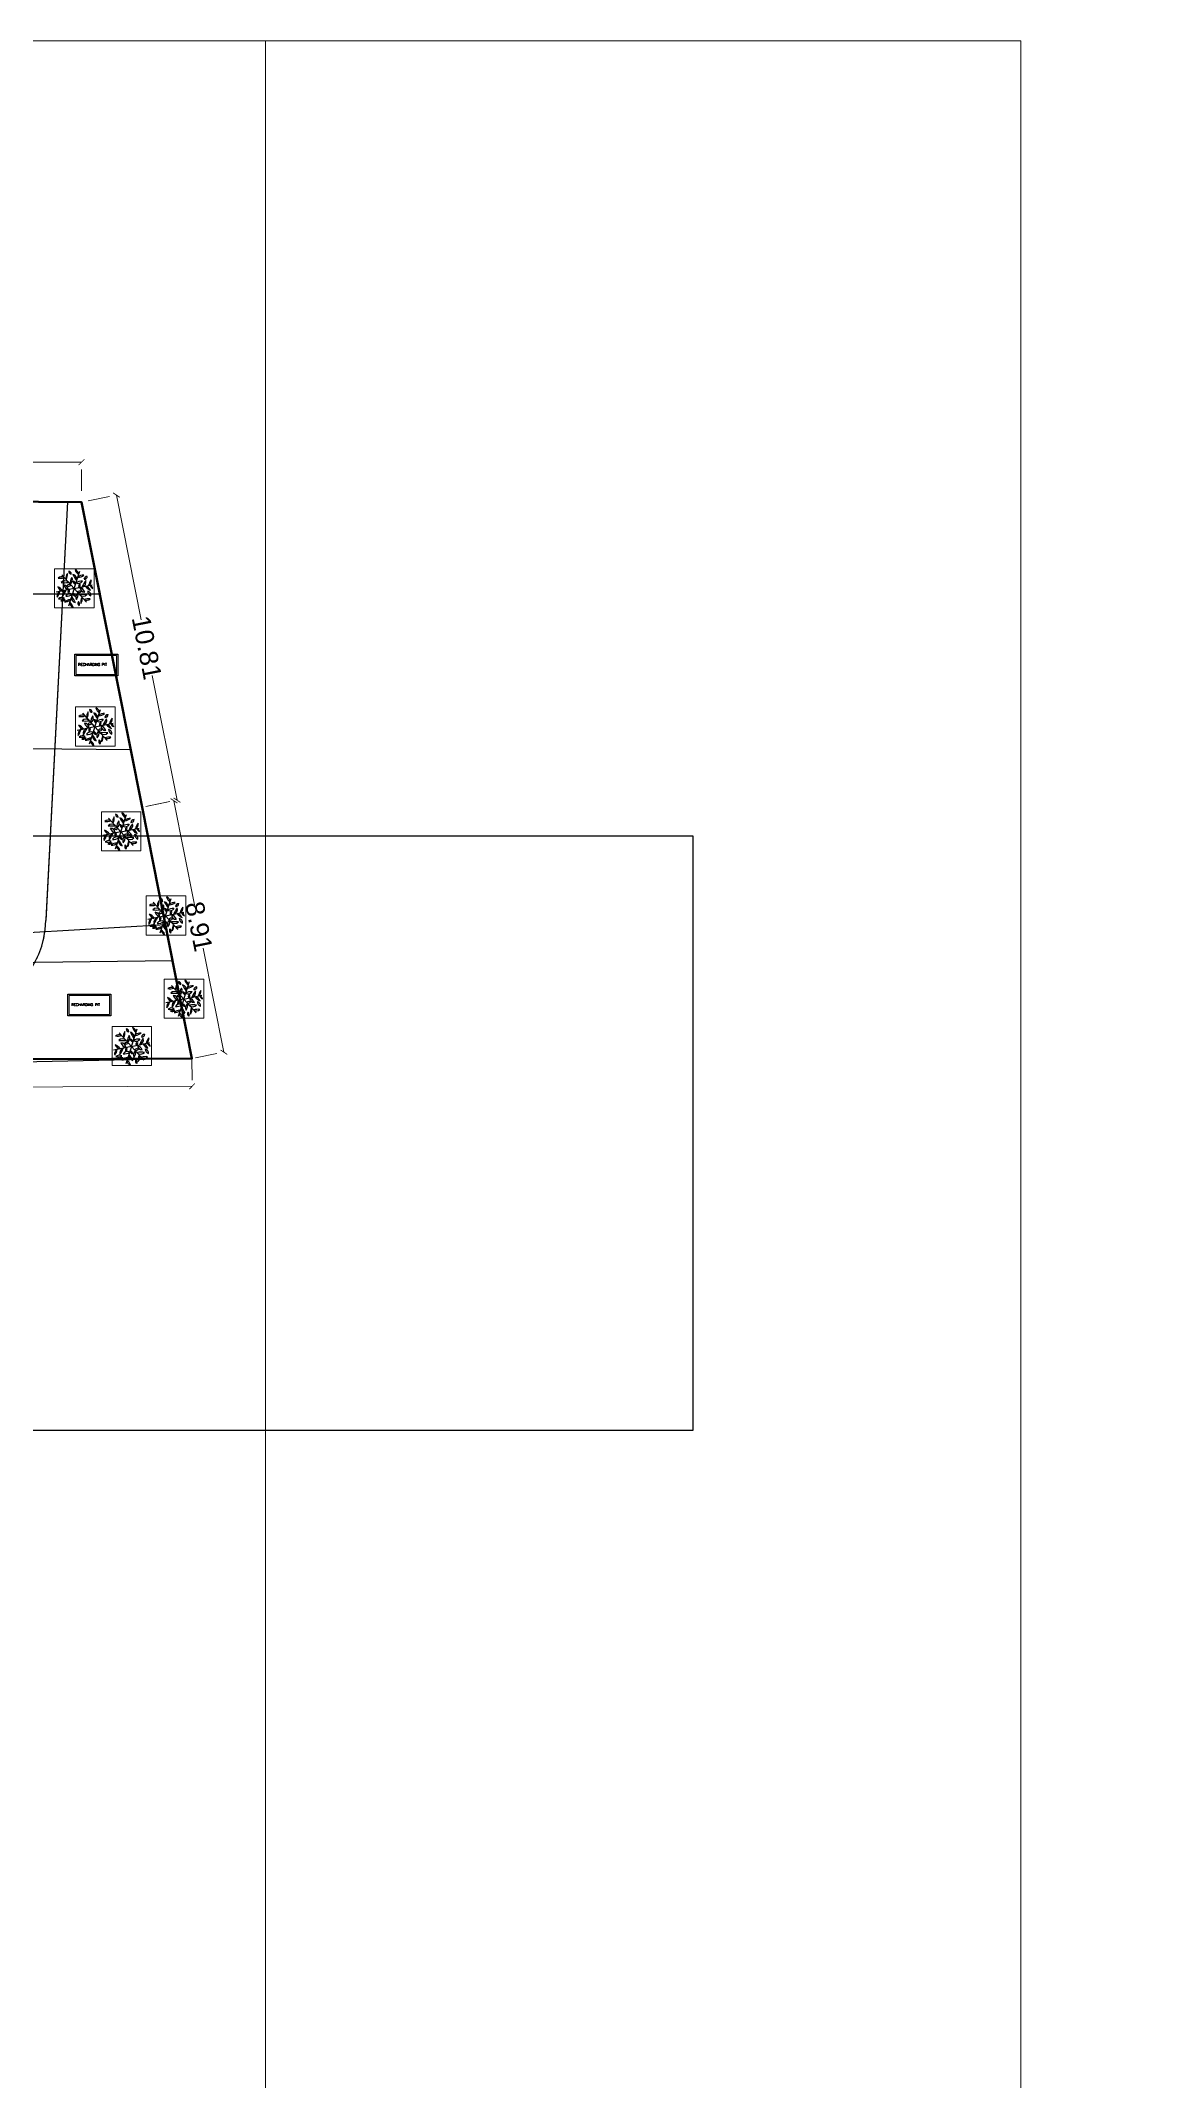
# Model space of a CAD drawing. Header units: metres. Extents: x 0 to 63445, y 32325 to 32915.
# Drawn here: x 63121.3 to 63160, y 32733.6 to 32804.5 of the extents above; entities that cross this region are included whole.
import ezdxf

# ---------------------------------------------------------------- set-up
doc = ezdxf.new("R2010")
doc.units = ezdxf.units.M
doc.header["$MEASUREMENT"] = 0
doc.header["$PDMODE"] = 34
doc.header["$PDSIZE"] = -10
for name, pattern in [('CONTINULUS', [0]), ('DASHED2', [0.375, 0.25, -0.125]), ('HIDDEN', [9.525, 6.35, -3.175])]:
    doc.linetypes.add(name, pattern=pattern)
doc.layers.get('0').update_dxf_attribs({"lineweight": 25})
doc.layers.add('BLK_1_LVL_0_SIDE_SETBACK2', color=7, linetype='Continuous', true_color=0x00cc33, plot=False)
doc.layers.add('BLK_3_LVL_0_SIDE_SETBACK2', color=7, linetype='Continuous', true_color=0x00cc33, plot=False)
for name, color, linetype, lineweight in [('BLK_1_PLANTATION_GREENSTRIP', 7, 'Continuous', 0), ('DIM', 56, 'Continuous', 20), ('DIMENSION', 3, 'Continuous', 18), ('ELEVATION', 142, 'Continuous', 9), ('FUR', 32, 'Continuous', 15), ('PLANTATION_TREECOVER', 7, 'Continuous', 0), ('PLOT_BOUNDARY', 3, 'Continuous', 30), ('site', 15, 'Continuous', 50), ('wall', 7, 'Continuous', 30)]:
    doc.layers.add(name, color=color, linetype=linetype, lineweight=lineweight)
doc.layers.add('SITE_COMPONENTS', color=7, linetype='Continuous', plot=False)
doc.layers.add('SPECIAL_PARKING', color=7, linetype='Continuous', plot=False)
doc.layers.add('text', color=65, linetype='Continuous')
doc.layers.add('TREE', color=94, linetype='Continuous')
doc.styles.add('6COMP', font='romant.shx')
doc.styles.get("Standard").update_dxf_attribs({"font": 'arial.ttf', "height": 0.4})
doc.styles.add('TNR', font='times.ttf', dxfattribs={"height": 0.5})
doc.dimstyles.new('ARCHANA', dxfattribs={"dimscale": 0, "dimtxt": 0.5, "dimasz": 0.5, "dimexe": 0, "dimexo": 0, "dimgap": 0, "dimtad": 0, "dimzin": 0, "dimdsep": 46, "dimtxsty": 'TNR', "dimblk": 'ARCHTICK', "dimcen": 0.09, "dimclrd": 36, "dimclre": 36, "dimclrt": 7, "dimadec": 0, "dimazin": 0, "dimtfac": 1, "dimtofl": 0, "dimtmove": 0, "dimatfit": 3, "dimldrblk": 'ARCHTICK', "dimfxl": 1, "dimfrac": 2, "dimtolj": 1, "dimtzin": 0, "dimlwd": -1, "dimlwe": -1, "dimarcsym": 0})

# ---------------------------------------------------------------- blocks, each defined once
blk = doc.blocks.new('_ArchTick')
at = {"color": 0, "linetype": 'ByBlock', "const_width": 0.15}
blk.add_lwpolyline([(-0.5, -0.5), (0.5, 0.5)], dxfattribs=at)
blk = doc.blocks.new('*D62')
at = {"layer": 'Defpoints', "color": 0, "linetype": 'HIDDEN', "ltscale": 3, "transparency": 16777216}
for p in [(62985.051, 32789.972), (62985.049, 32788.589), (63122.73, 32788.451)]:
    blk.add_point(p, dxfattribs=at)
at = {"layer": 'DIM', "color": 36, "linetype": 'DASHED2', "ltscale": 3, "transparency": 16777216}
for p, q in [((62985.05, 32788.972), (62985.051, 32789.972)), ((63122.731, 32788.835), (63122.732, 32789.835))]:
    blk.add_line(p, q, dxfattribs=at)
at = {"layer": 'DIM', "ltscale": 3, "transparency": 16777216}
for p, q in [((62985.051, 32789.972), (63051.024, 32789.907)), ((63122.732, 32789.835), (63053.622, 32789.904))]:
    blk.add_line(p, q, dxfattribs=at)
at = {"layer": 'DIM', "linetype": 'HIDDEN', "ltscale": 3, "transparency": 16777216, "xscale": 0.2, "yscale": 0.2, "zscale": 0.2}
for p, rotation in [((62985.051, 32789.972), 179.942810671462), ((63122.732, 32789.835), 359.942810671462)]:
    blk.add_blockref('_ArchTick', p, dxfattribs=dict(at, rotation=rotation))
at = {"layer": 'DIM', "linetype": 'HIDDEN', "ltscale": 3, "transparency": 16777216, "insert": (63052.323, 32789.905), "char_height": 0.4, "attachment_point": 5, "rotation": 359.94281}
blk.add_mtext('\\A1;{\\H1.6x;137.68}', dxfattribs=at)
blk = doc.blocks.new('*D76')
at = {"layer": 'Defpoints', "color": 0, "linetype": 'HIDDEN', "ltscale": 3, "transparency": 16777216}
for p in [(63109.776, 32769.044), (63126.569, 32769.116), (63126.573, 32768.152)]:
    blk.add_point(p, dxfattribs=at)
at = {"layer": 'DIM', "color": 36, "linetype": 'DASHED2', "ltscale": 3, "transparency": 16777216}
for p, q in [((63109.776, 32769.044), (63109.781, 32768.08)), ((63126.569, 32769.116), (63126.573, 32768.152))]:
    blk.add_line(p, q, dxfattribs=at)
at = {"layer": 'DIM', "ltscale": 3, "transparency": 16777216}
for p, q in [((63109.781, 32768.08), (63117.126, 32768.112)), ((63126.573, 32768.152), (63119.227, 32768.121))]:
    blk.add_line(p, q, dxfattribs=at)
at = {"layer": 'DIM', "linetype": 'HIDDEN', "ltscale": 3, "transparency": 16777216, "xscale": 0.2, "yscale": 0.2, "zscale": 0.2}
for p, rotation in [((63109.781, 32768.08), 180.2464032410208), ((63126.573, 32768.152), 0.2464032410207907)]:
    blk.add_blockref('_ArchTick', p, dxfattribs=dict(at, rotation=rotation))
at = {"layer": 'DIM', "linetype": 'HIDDEN', "ltscale": 3, "transparency": 16777216, "insert": (63118.177, 32768.116), "char_height": 0.4, "attachment_point": 5, "rotation": 0.2464}
blk.add_mtext('\\A1;{\\H1.6x;16.79}', dxfattribs=at)
blk = doc.blocks.new('*D77')
at = {"layer": 'Defpoints', "color": 0, "linetype": 'HIDDEN', "ltscale": 3, "transparency": 16777216}
for p in [(63124.835, 32777.851), (63126.569, 32769.116), (63127.678, 32769.336)]:
    blk.add_point(p, dxfattribs=at)
at = {"layer": 'DIM', "color": 36, "linetype": 'DASHED2', "ltscale": 3, "transparency": 16777216}
for p, q in [((63124.963, 32777.877), (63125.944, 32778.071)), ((63126.697, 32769.142), (63127.678, 32769.336))]:
    blk.add_line(p, q, dxfattribs=at)
at = {"layer": 'DIM', "ltscale": 3, "transparency": 16777216}
for p, q in [((63125.944, 32778.071), (63126.661, 32774.459)), ((63127.678, 32769.336), (63126.961, 32772.949))]:
    blk.add_line(p, q, dxfattribs=at)
at = {"layer": 'DIM', "linetype": 'HIDDEN', "ltscale": 3, "transparency": 16777216, "xscale": 0.2, "yscale": 0.2, "zscale": 0.2}
for p, rotation in [((63125.944, 32778.071), 101.2290212882231), ((63127.678, 32769.336), 281.2290212882231)]:
    blk.add_blockref('_ArchTick', p, dxfattribs=dict(at, rotation=rotation))
at = {"layer": 'DIM', "linetype": 'HIDDEN', "ltscale": 3, "transparency": 16777216, "insert": (63126.811, 32773.704), "char_height": 0.4, "attachment_point": 5, "rotation": 281.22902}
blk.add_mtext('\\A1;{\\H1.6x;8.91}', dxfattribs=at)
blk = doc.blocks.new('*D78')
at = {"layer": 'Defpoints', "color": 0, "linetype": 'HIDDEN', "ltscale": 3, "transparency": 16777216}
for p in [(63122.73, 32788.451), (63123.947, 32788.693), (63124.835, 32777.851)]:
    blk.add_point(p, dxfattribs=at)
at = {"layer": 'DIM', "color": 36, "linetype": 'DASHED2', "ltscale": 3, "transparency": 16777216}
for p, q in [((63122.966, 32788.498), (63123.947, 32788.693)), ((63125.07, 32777.898), (63126.051, 32778.093))]:
    blk.add_line(p, q, dxfattribs=at)
at = {"layer": 'DIM', "ltscale": 3, "transparency": 16777216}
for p, q in [((63123.947, 32788.693), (63124.807, 32784.362)), ((63126.051, 32778.093), (63125.191, 32782.424))]:
    blk.add_line(p, q, dxfattribs=at)
at = {"layer": 'DIM', "linetype": 'HIDDEN', "ltscale": 3, "transparency": 16777216, "xscale": 0.2, "yscale": 0.2, "zscale": 0.2}
for p, rotation in [((63123.947, 32788.693), 101.2290212881138), ((63126.051, 32778.093), 281.2290212881138)]:
    blk.add_blockref('_ArchTick', p, dxfattribs=dict(at, rotation=rotation))
at = {"layer": 'DIM', "linetype": 'HIDDEN', "ltscale": 3, "transparency": 16777216, "insert": (63124.999, 32783.393), "char_height": 0.4, "attachment_point": 5, "rotation": 281.22902}
blk.add_mtext('\\A1;{\\H1.6x;10.81}', dxfattribs=at)
blk = doc.blocks.new('A$C6F0F3F3F')
at = {"layer": 'TREE'}
for points in [[(11.4, 11.8, 0), (3.6, 20.5, 0)], [(11.4, 11.8, 0), (15, 22.9, 0)], [(11.4, 11.8, 0), (22.9, 14.2, 0)], [(11.4, 11.8, 0), (0, 9.4, 0)], [(11.4, 11.8, 0), (7.8, 0.7, 0)], [(11.4, 11.8, 0), (19.2, 3.1, 0)]]:
    blk.add_polyline3d(points, dxfattribs=at)
for centre, radius, start, end in [((3.4, 16), 3.28, 59.75, 132.0497), ((2.5, 26.1), 7.79, 260.3878, 289.0632), ((5.6, 13.4), 3.27, 47.2702, 135.7188), ((5.3, 34.2), 18.7, 263.8113, 277.5003), ((4.6, 10.9), 3.18, 2.4729, 88.6145), ((10.3, 16.7), 6.23, 205.1527, 245.9348), ((11.1, 18.4), 4.91, 143.3521, 190.9965), ((-1.3, 20.6), 8.47, 338.197, 5.0866), ((8.5, 12.4), 1.93, 60.9077, 140.1073), ((8, 15.1), 1.77, 236.5427, 324.4723), ((7.7, 21), 1.93, 0.9077, 80.1073), ((9.8, 22.8), 1.77, 176.5427, 264.4723), ((7.2, 17.3), 3.18, 302.4729, 28.6145), ((15.1, 15.2), 6.23, 145.1527, 185.9348), ((27.8, 28.3), 18.7, 203.8113, 217.5003), ((9.9, 17.6), 3.27, 347.2702, 75.7188), ((12.5, 16.4), 1.77, 176.5427, 264.4723), ((10.4, 14.6), 1.93, 0.9077, 80.1073), ((19.3, 26.5), 7.79, 200.3878, 229.0632), ((11, 20.7), 3.28, 359.75, 72.0497), ((16.2, 10.3), 6.23, 85.1527, 125.9348), ((14.1, 18.2), 3.18, 242.4729, 328.6145), ((17, 15.4), 4.91, 83.3521, 130.9965), ((12.7, 27.2), 8.47, 278.197, 305.0866), ((16, 13.2), 1.77, 116.5427, 204.4723), ((13.4, 14.1), 1.93, 300.9077, 20.1073), ((15.7, 16), 3.27, 287.2702, 15.7188), ((33.9, 5.9), 18.7, 143.8113, 157.5003), ((18, 19.6), 1.81, 262.8639, 358.5782), ((19.8, 17.4), 2.13, 91.7015, 169.7406), ((25.4, 18.4), 8.47, 218.197, 245.0866), ((17.3, 8.7), 4.91, 23.3521, 70.9965), ((28.3, 12.3), 7.79, 140.3878, 169.0632), ((19.1, 16.6), 3.28, 299.75, 12.0497), ((24.6, 14.8), 3.16, 196.0238, 246.0109), ((20.6, 11.3), 2.77, 12.2233, 69.8114), ((3.9, 7), 3.28, 119.75, 192.0497), ((-5.3, 11.3), 7.79, 320.3878, 349.0632), ((-2.5, 5.2), 8.47, 38.197, 65.0866), ((5.5, 14.8), 4.91, 203.3521, 250.9965), ((3.6, 2.9), 3.28, 59.75, 132.0497), ((2.7, 13), 7.79, 260.3878, 289.0632), ((5, 1.5), 3.16, 76.0238, 126.0109), ((3.9, 6.7), 2.77, 252.2233, 309.8114), ((7.2, 7.6), 3.27, 107.2702, 195.7188), ((-11.1, 17.7), 18.7, 323.8113, 337.5003), ((10.1, -3.6), 8.47, 98.197, 125.0866), ((5.8, 8.2), 4.91, 263.3521, 310.9965), ((8.8, 5.4), 3.18, 62.4729, 148.6145), ((6.6, 13.2), 6.23, 265.1527, 305.9348), ((9.4, 9.5), 1.93, 120.9077, 200.1073), ((6.8, 10.4), 1.77, 296.5427, 24.4723), ((3.5, -2.7), 7.79, 20.3878, 49.0632), ((11.8, 3.1), 3.28, 179.75, 252.0497), ((13, 6), 3.27, 167.2702, 255.7188), ((-4.9, -4.7), 18.7, 23.8113, 37.5003), ((10.3, 7.1), 1.77, 356.5427, 84.4723), ((12.4, 8.9), 1.93, 180.9077, 260.1073), ((15.7, 6.3), 3.18, 122.4729, 208.6145), ((7.8, 8.3), 6.23, 325.1527, 5.9348), ((14.9, 8.5), 1.77, 56.5427, 144.4723), ((14.4, 11.2), 1.93, 240.9077, 320.1073), ((15.6, 2.4), 1.81, 142.8639, 238.5782), ((12.8, 1.9), 2.13, 331.7015, 49.7406), ((17.2, 10.2), 3.27, 227.2702, 315.7188), ((12.6, 6.9), 6.23, 25.1527, 65.9348), ((18.3, 12.7), 3.18, 182.4729, 268.6145), ((17.6, -10.6), 18.7, 83.8113, 97.5003), ((24.1, 3), 8.47, 158.197, 185.0866), ((11.7, 5.2), 4.91, 323.3521, 10.9965), ((20.3, -2.5), 7.79, 80.3878, 109.0632), ((19.4, 7.6), 3.28, 239.75, 312.0497), ((19.6, 7.6), 2.59, 350.709, 79.1064), ((23.1, 10.1), 3.05, 178.6571, 251.1583)]:
    blk.add_arc(centre, radius, start, end, dxfattribs=at)
blk = doc.blocks.new('A$C07C01A8C')
at = {"color": 8}
for points in [[(0, 0), (1.5, 0), (1.5, 0.75), (0, 0.75)], [(0.046, 0.046), (1.454, 0.046), (1.454, 0.704), (0.046, 0.704)]]:
    blk.add_lwpolyline(points, close=True, dxfattribs=at)
at = {"layer": 'text', "linetype": 'Continuous', "ltscale": 0.4, "style": '6COMP'}
blk.add_text('RECHARGING PIT', height=0.0913, dxfattribs=at).set_placement((0.122, 0.341))
blk = doc.blocks.new('*D433')
at = {"layer": 'Defpoints', "color": 0, "ltscale": 3, "transparency": 16777216}
for p in [(0.832, 32781.665), (63266.619, 32781.665), (0, 32768.914)]:
    blk.add_point(p, dxfattribs=at)
at = {"layer": 'DIM', "ltscale": 3, "transparency": 16777216}
for p, q in [((5.832, 32781.665), (0.832, 32781.665)), ((0.832, 32781.665), (0.832, 32775.684)), ((0.832, 32768.914), (0.832, 32774.895)), ((0, 32768.914), (0.832, 32768.914))]:
    blk.add_line(p, q, dxfattribs=at)
at = {"layer": 'DIM', "ltscale": 3, "transparency": 16777216, "xscale": 0.05, "yscale": 0.05, "zscale": 0.05}
for p, rotation in [((0.832, 32781.665), 90), ((0.832, 32768.914), 270)]:
    blk.add_blockref('_ArchTick', p, dxfattribs=dict(at, rotation=rotation))
at = {"layer": 'DIM', "color": 7, "ltscale": 3, "transparency": 16777216, "insert": (0.832, 32775.289), "char_height": 0.4, "attachment_point": 5, "rotation": 90}
blk.add_mtext('\\A1;{\\H0.6x;12.75}', dxfattribs=at)
blk = doc.blocks.new('*D438')
at = {"layer": 'Defpoints', "color": 0, "ltscale": 3, "transparency": 16777216}
for p in [(0.832, 32800.914), (63266.308, 32800.914), (0, 32788.163)]:
    blk.add_point(p, dxfattribs=at)
at = {"layer": 'DIM', "ltscale": 3, "transparency": 16777216}
for p, q in [((5.832, 32800.914), (0.832, 32800.914)), ((0.832, 32800.914), (0.832, 32794.933)), ((0.832, 32788.163), (0.832, 32794.144)), ((0, 32788.163), (0.832, 32788.163))]:
    blk.add_line(p, q, dxfattribs=at)
at = {"layer": 'DIM', "ltscale": 3, "transparency": 16777216, "xscale": 0.05, "yscale": 0.05, "zscale": 0.05}
for p, rotation in [((0.832, 32800.914), 90), ((0.832, 32788.163), 270)]:
    blk.add_blockref('_ArchTick', p, dxfattribs=dict(at, rotation=rotation))
at = {"layer": 'DIM', "color": 7, "ltscale": 3, "transparency": 16777216, "insert": (0.832, 32794.538), "char_height": 0.4, "attachment_point": 5, "rotation": 90}
blk.add_mtext('\\A1;{\\H0.6x;12.75}', dxfattribs=at)

msp = doc.modelspace()

# ---------------------------------------------------------------- linework, layer by layer
at = {"layer": 'BLK_1_LVL_0_SIDE_SETBACK2', "color": 102}
msp.add_lwpolyline([(63055.7856, 32767.337), (63098.6737, 32772.1979), (63125.6442, 32773.7737), (63124.4385, 32779.8469), (63046.7442, 32780.5928), (63046.7442, 32778.9839), (63047.3538, 32778.9839), (63047.3538, 32777.1339), (63047.8635, 32777.1339), (63047.8635, 32766.2162), (63047.8635, 32761.8342), (63047.3538, 32761.8342), (63047.3538, 32759.9842), (63046.7442, 32759.9842), (63046.7442, 32758.3753), (63056.3671, 32758.4216), (63055.8587, 32766.2163), (63055.7856, 32767.337)], close=True, dxfattribs=at)
at = {"layer": 'BLK_1_PLANTATION_GREENSTRIP', "linetype": 'CONTINULUS', "ltscale": 0.05}
msp.add_lwpolyline([(63121.179, 32772.5827), (63121.3238, 32772.9294), (63121.4242, 32773.2915), (63121.4831, 32773.726), (63122.2445, 32788.4548), (63122.2445, 32788.4548), (63122.7303, 32788.4513), (63126.5689, 32769.1162), (63100.1608, 32768.5524)], dxfattribs=at)
at = {"layer": 'BLK_3_LVL_0_SIDE_SETBACK2', "ltscale": 0.5}
msp.add_lwpolyline([(62975.3344, 32785.2604), (63123.3638, 32785.2604), (63125.8956, 32772.5078), (62975.3344, 32770.6808), (62975.3344, 32785.2604)], close=True, dxfattribs=at)
at = {"layer": 'ELEVATION', "ltscale": 20}
msp.add_line((63129.118, 32762.2227), (63129.118, 32804.4763), dxfattribs=at)
msp.add_lwpolyline([(62933.9122, 32675.9187), (63155.3584, 32675.9187), (63155.3584, 32804.4763), (62933.9122, 32804.4763)], close=True, dxfattribs=at)
msp.add_lwpolyline([(63155.3584, 32762.7631), (63155.3584, 32701.6181), (63129.118, 32701.6181), (63129.118, 32764.5373)], dxfattribs=at)
at = {"layer": 'PLANTATION_TREECOVER', "color": 2, "ltscale": 0.5}
for points in [[(63121.7987, 32786.136), (63123.1715, 32786.136), (63123.1715, 32784.7795), (63121.7987, 32784.7795)], [(63122.5233, 32781.3314), (63123.8961, 32781.3314), (63123.8961, 32779.9749), (63122.5233, 32779.9749)], [(63123.4255, 32777.6852), (63124.7983, 32777.6852), (63124.7983, 32776.3287), (63123.4255, 32776.3287)], [(63124.9777, 32774.7647), (63126.3506, 32774.7647), (63126.3506, 32773.4082), (63124.9777, 32773.4082)], [(63125.6077, 32771.8733), (63126.9805, 32771.8733), (63126.9805, 32770.5168), (63125.6077, 32770.5168)], [(63123.7946, 32770.229), (63125.1674, 32770.229), (63125.1674, 32768.8725), (63123.7946, 32768.8725)]]:
    msp.add_lwpolyline(points, close=True, dxfattribs=at)
at = {"layer": 'PLOT_BOUNDARY', "linetype": 'CONTINULUS', "ltscale": 0.05}
msp.add_lwpolyline([(63026.5842, 32788.4607), (63055.4295, 32788.6507), (63065.2281, 32788.7075), (63075.8553, 32788.7416), (63096.128, 32788.6354), (63122.7303, 32788.4513), (63126.5689, 32769.1162), (63100.1608, 32768.5524), (63099.967, 32772.3445), (63055.7856, 32767.337), (63054.719, 32750.0603), (63045.0909, 32749.1655)], dxfattribs=at)
at = {"layer": 'site', "lineweight": 60}
for points in [[(63050.5935, 32788.6172), (63062.2607, 32788.698), (63070.9027, 32788.7257), (63079.5478, 32788.7535), (63095.5425, 32788.6396), (63111.5373, 32788.5256), (63116.7559, 32788.4885), (63122.7303, 32788.4513), (63124.8347, 32777.8513)], [(63124.8347, 32777.8513), (63126.5689, 32769.1162), (63109.7765, 32769.044), (63100.1608, 32768.5524), (63099.967, 32772.3445), (63085.4317, 32770.6971), (63072.5611, 32769.2383), (63055.7856, 32767.337), (63054.719, 32750.0603), (63031.4536, 32749.1805)]]:
    msp.add_lwpolyline(points, dxfattribs=at)
at = {"layer": 'SITE_COMPONENTS', "color": 1, "linetype": 'CONTINULUS', "ltscale": 0.05}
for points in [[(63122.4955, 32783.168), (63123.9955, 32783.168), (63123.9955, 32782.418), (63122.4955, 32782.418)], [(63122.254, 32771.3521), (63123.754, 32771.3521), (63123.754, 32770.6021), (63122.254, 32770.6021)]]:
    msp.add_lwpolyline(points, close=True, dxfattribs=at)
at = {"layer": 'SPECIAL_PARKING', "color": 3, "ltscale": 0.5}
msp.add_lwpolyline([(63099.8672, 32785.2604), (63099.8672, 32779.6976), (63101.4559, 32779.6976), (63101.4559, 32777.9703), (63102.9661, 32777.9703), (63102.9661, 32756.2059), (63143.98, 32756.2059), (63143.9765, 32776.8425), (63114.295, 32776.8413), (63114.2985, 32785.2604), (63099.8672, 32785.2604)], close=True, dxfattribs=at)
at = {"layer": 'wall', "ltscale": 0.5}
msp.add_line((63122.2445, 32788.4548), (63121.4887, 32773.9104), dxfattribs=at)
msp.add_arc((63118.4887, 32773.9104), 3, 270.246403, 0, dxfattribs=at)

# ---------------------------------------------------------------- block references
at = {"layer": 'DIMENSION', "ltscale": 3}
for p in [(63122.4955, 32782.418), (63122.2541, 32770.6021)]:
    msp.add_blockref('A$C07C01A8C', p, dxfattribs=at)
at = {"layer": 'FUR', "xscale": 0.0546311990480498, "yscale": 0.0546311990480498, "zscale": 0.0546311990480498}
for p in [(63121.8515, 32784.8009), (63122.5761, 32779.9964), (63123.4784, 32776.3502), (63125.0306, 32773.4296), (63125.6605, 32770.5382), (63123.8475, 32768.8939)]:
    msp.add_blockref('A$C6F0F3F3F', p, dxfattribs=at)

# ---------------------------------------------------------------- dimensions: what is measured, and where the dimension line sits
at = {"layer": 'DIM', "ltscale": 3}
for base, p1, p2, picture, middle in [((0.8318, 32800.9139), (0, 32788.1627), (63266.3084, 32800.9139), '*D438', (0.8318, 32794.5383)), ((0.8318, 32781.6651), (0, 32768.9139), (63266.6191, 32781.6651), '*D433', (0.8318, 32775.2895))]:
    dim = msp.add_linear_dim(base=base, p1=p1, p2=p2, angle=90, text='{\\H0.6x;<>}', dimstyle='ARCHANA', override={"dimscale": 1, "dimtxt": 0.278, "dimasz": 0.05, "dimtxsty": 'Standard', "dimclrd": 256, "dimclre": 256, "dimfxl": 5, "dimfxlon": 1, "dimarcsym": 1}, dxfattribs=at)
    dim.commit()
    dim.dimension.update_dxf_attribs({"geometry": picture, "text_midpoint": middle})
at = {"layer": 'DIM', "linetype": 'HIDDEN', "ltscale": 3}
dim = msp.add_linear_dim(base=(62985.0506, 32789.9724), p1=(63122.7303, 32788.4513), p2=(62985.0492, 32788.5887), angle=179.942811, text='{\\H1.6x;<>}', dimstyle='ARCHANA', override={"dimscale": 1, "dimtxt": 0.278, "dimasz": 0.2, "dimtxsty": 'Standard', "dimclrd": 256, "dimclrt": 256, "dimfxlon": 1, "dimarcsym": 1}, dxfattribs=at)
dim.commit()
dim.dimension.update_dxf_attribs({"geometry": '*D62', "text_midpoint": (63052.323, 32789.9053), "dimtype": 161})
for p1, p2, distance, picture, middle in [((63124.8347, 32777.8513), (63122.7303, 32788.4513), -1.2404, '*D78', (63124.9991, 32783.3928)), ((63124.8347, 32777.8513), (63126.5689, 32769.1162), 1.1305, '*D77', (63126.8106, 32773.7039)), ((63109.7765, 32769.044), (63126.5689, 32769.1162), -0.964, '*D76', (63118.1768, 32768.1161))]:
    dim = msp.add_aligned_dim(p1=p1, p2=p2, distance=distance, text='{\\H1.6x;<>}', dimstyle='ARCHANA', override={"dimscale": 1, "dimtxt": 0.278, "dimasz": 0.2, "dimtxsty": 'Standard', "dimclrd": 256, "dimclrt": 256, "dimfxlon": 1, "dimarcsym": 1}, dxfattribs=at)
    dim.commit()
    dim.dimension.update_dxf_attribs({"geometry": picture, "text_midpoint": middle})

doc.saveas('drawing.dxf')
